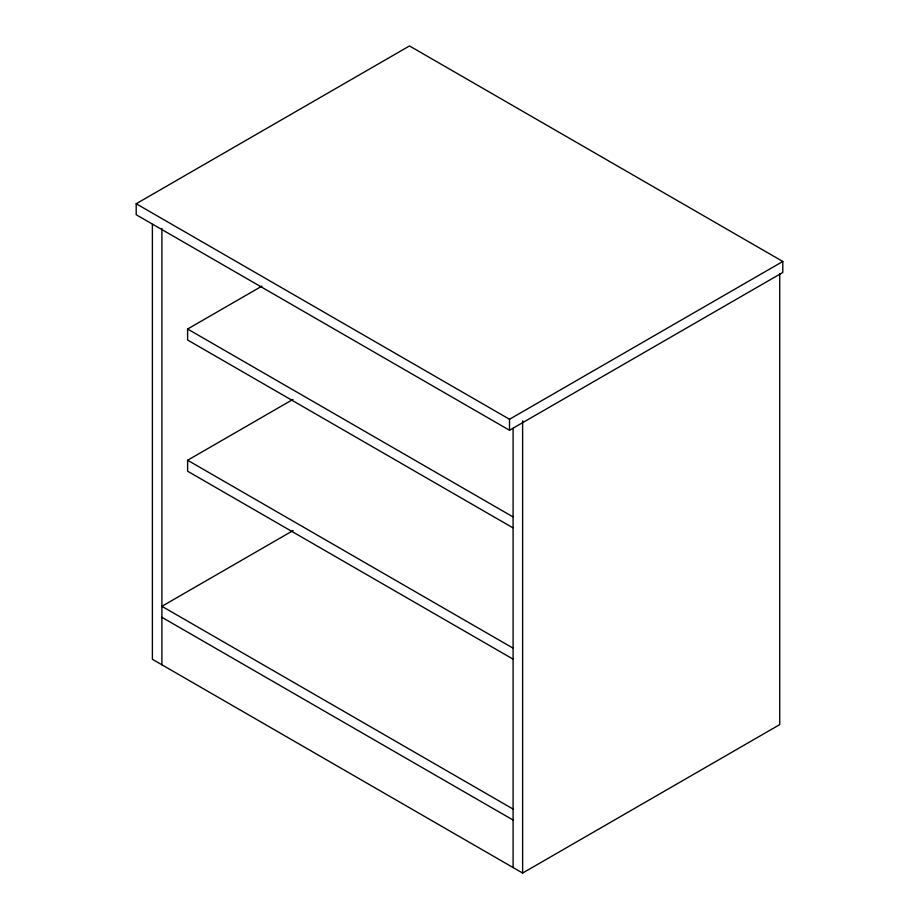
<?xml version="1.0" encoding="UTF-8"?>
<svg xmlns="http://www.w3.org/2000/svg" width="919" height="919" viewBox="0 0 919 919"><rect width="100%" height="100%" fill="white"/><g stroke="black" fill="none" stroke-linecap="round" stroke-linejoin="round"><path stroke-width="1.38" d="M136.196 203.742L409.495 45.95L782.804 261.478L782.804 272.461L509.505 430.253L136.196 214.724L136.196 203.742L509.505 419.271L782.804 261.478M512.756 527.724L187.614 340.007L187.614 329.025L261.984 286.085M512.756 658.946L187.614 471.229L187.614 460.247L292.977 399.409M293.127 530.55L161.905 606.31L513.101 809.076M152.393 224.374L152.393 659.302L522.624 873.05L779.726 724.609L779.726 273.896M187.614 329.025L512.756 516.742M187.614 460.247L512.756 647.964M161.905 617.292L513.101 820.058M522.624 420.902L522.624 873.05M513.101 428.334L513.101 867.559M509.505 419.271L509.505 430.253M161.905 228.429L161.905 664.793"/></g></svg>
